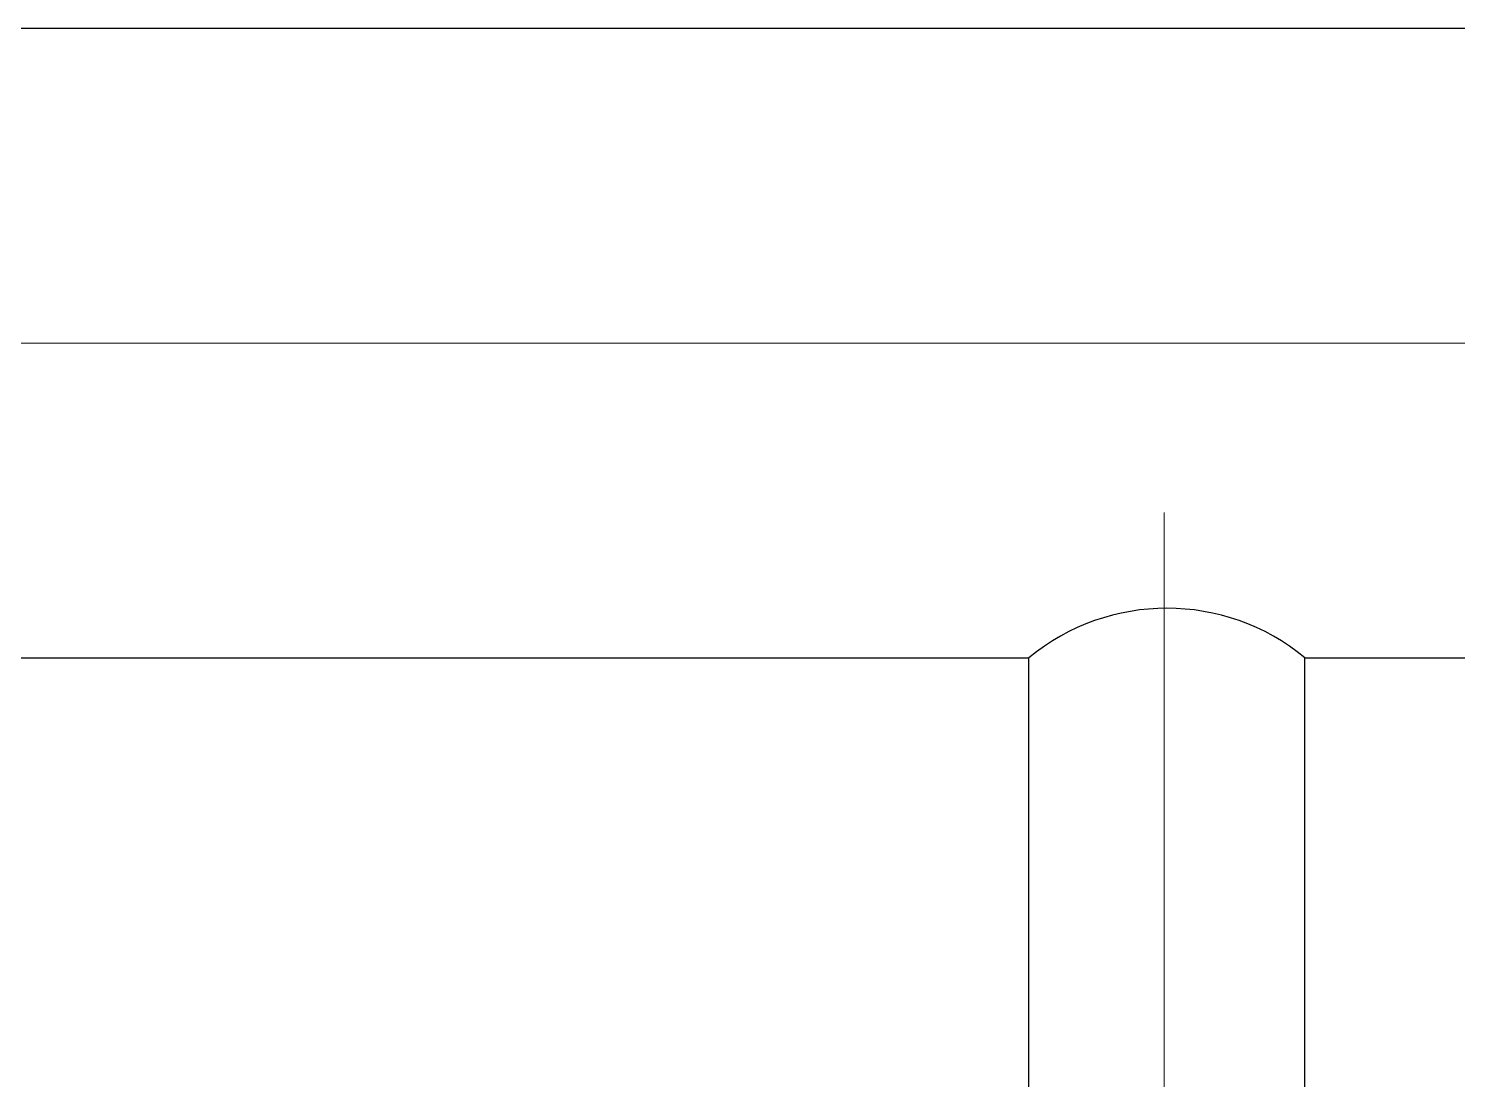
# Model space of a CAD drawing. Header units: millimetres. Extents: x -718 to 68664, y -49984 to -979.
# Drawn here: x 15089 to 16384, y -35788 to -34836 of the extents above; entities that cross this region are included whole.
import ezdxf

# ---------------------------------------------------------------- set-up
doc = ezdxf.new("R2010")
doc.units = ezdxf.units.MM
doc.layers.add('Text', color=7, linetype='Continuous', lineweight=15)
doc.layers.add('ГВС (Т3)_20', color=10, linetype='Continuous', lineweight=25)

msp = doc.modelspace()

# ---------------------------------------------------------------- linework, layer by layer
at = {"layer": 'Text', "lineweight": 0, "ltscale": 10}
msp.add_line((10980.4, -35121), (22166.2, -35121), dxfattribs=at)
at = {"layer": 'Text'}
msp.add_line((16117.8, -35274.5), (16117.8, -38861.7), dxfattribs=at)
at = {"layer": 'ГВС (Т3)_20'}
for p, q in [((21720.4, -34836), (10980.4, -34836)), ((14980.4, -35406), (15995.4, -35406)), ((15995.4, -35956.3), (15995.4, -35406)), ((16245.4, -35956.3), (16245.4, -35406)), ((16245.4, -35406), (17260.4, -35406))]:
    msp.add_line(p, q, dxfattribs=at)
msp.add_arc((16120.4, -35557.9), 196.7, 50.5422, 129.4578, dxfattribs=at)

doc.saveas('drawing.dxf')
